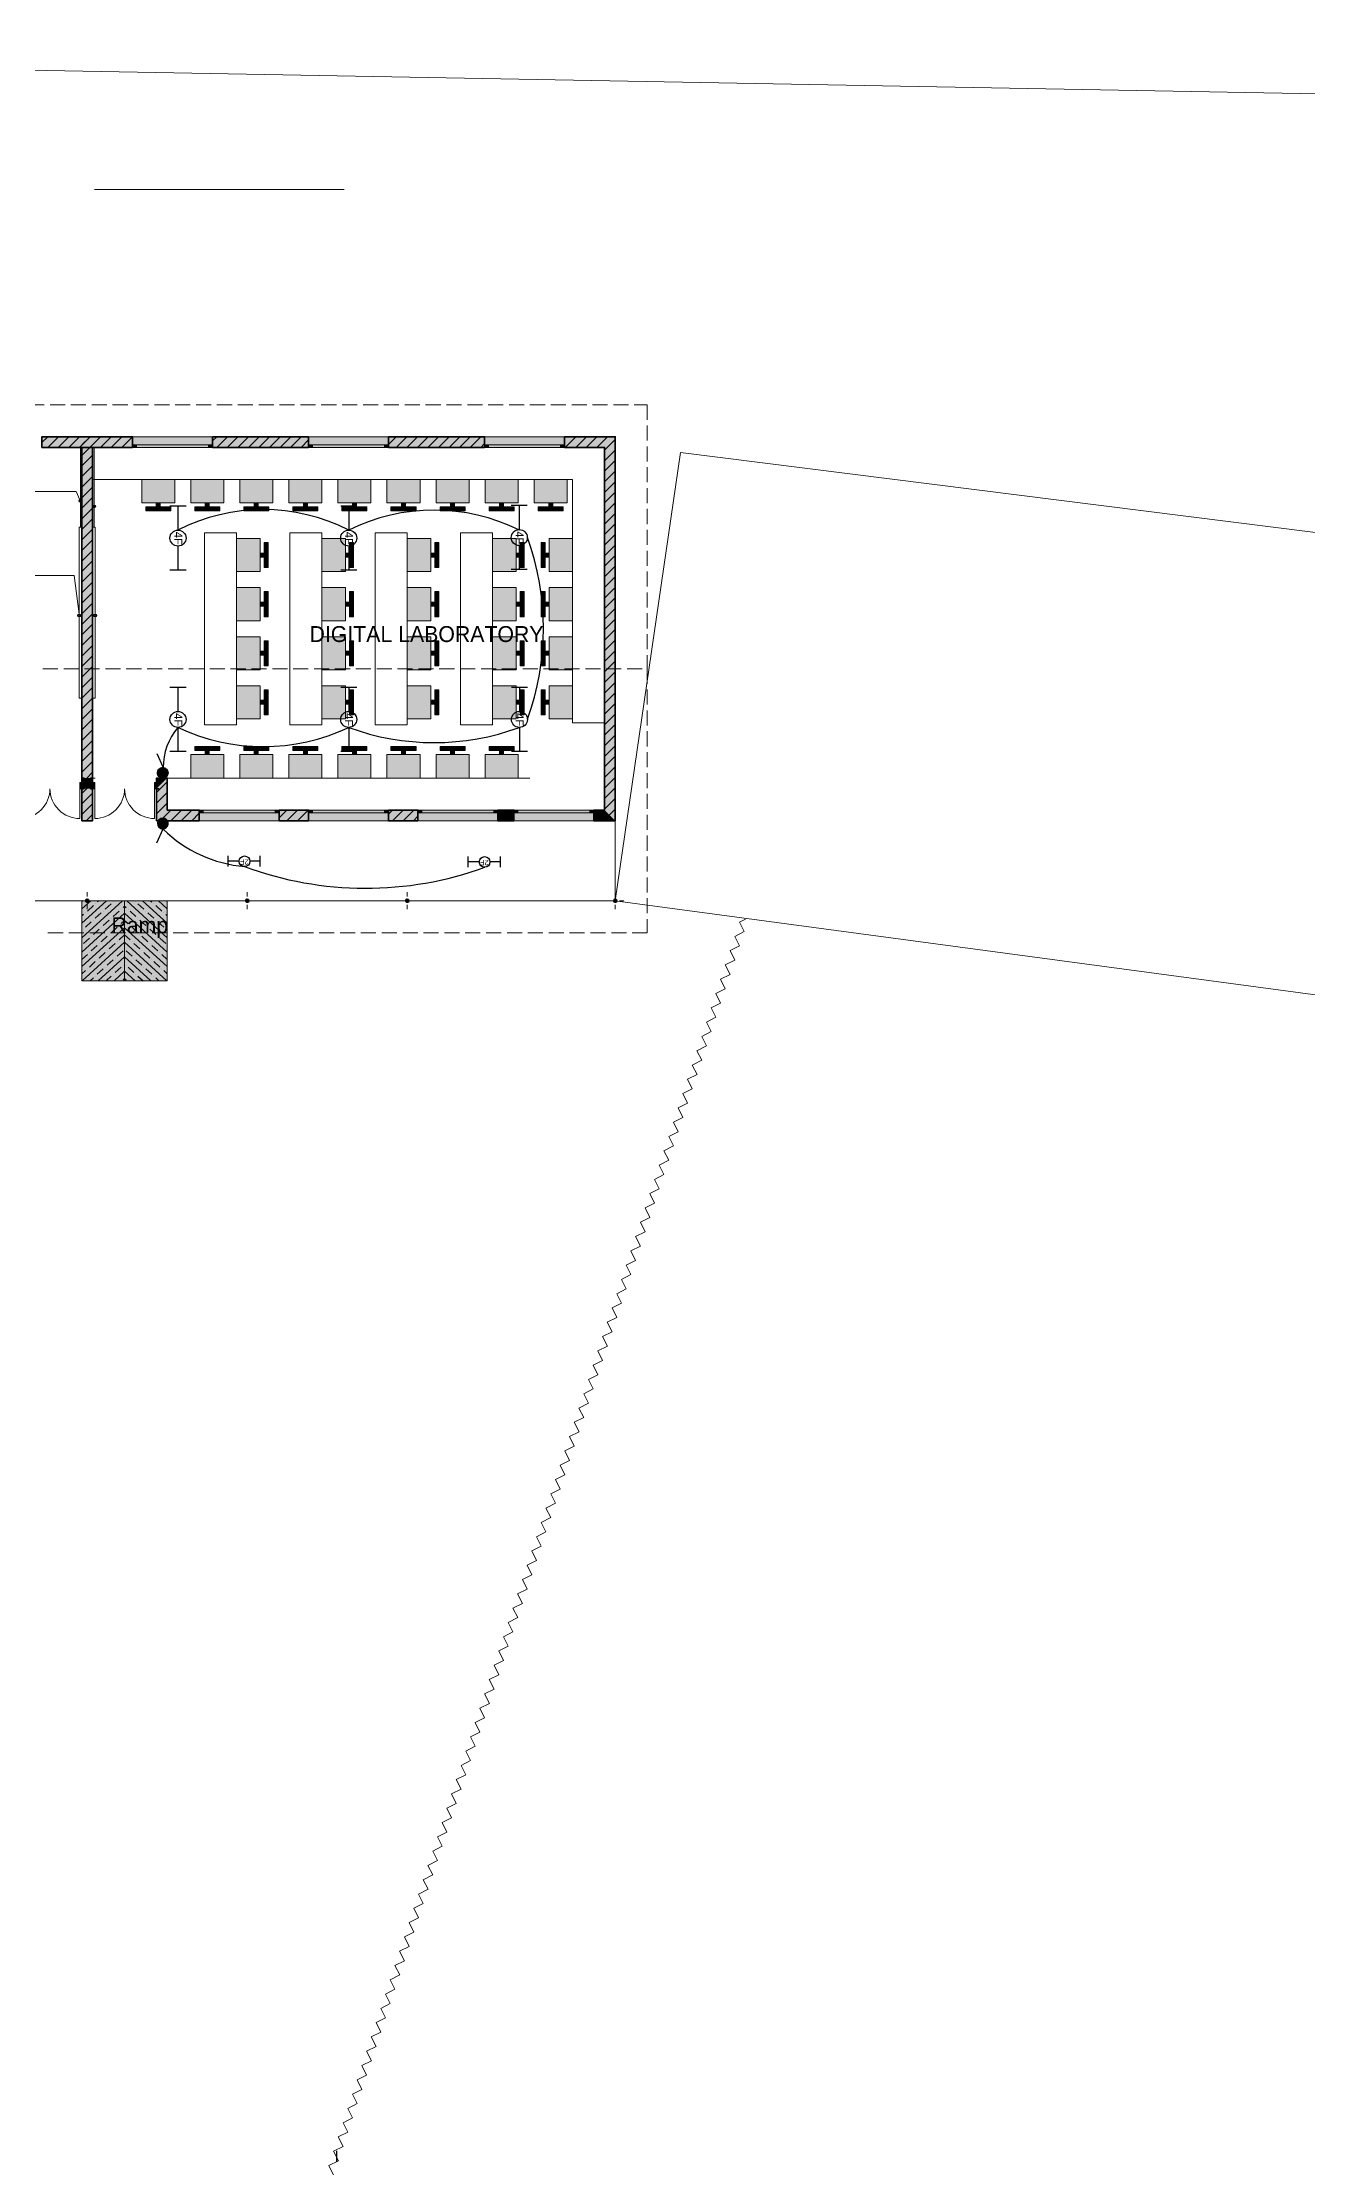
# Model space of a CAD drawing. Header units: millimetres. Extents: x -434067 to 834715, y -524312 to 693139.
# Drawn here: x 171257 to 194972, y 84019 to 123857 of the extents above; entities that cross this region are included whole.
import ezdxf

# ---------------------------------------------------------------- set-up
doc = ezdxf.new("R2010")
doc.units = ezdxf.units.MM
doc.layers.get('0').update_dxf_attribs({"color": 120})
doc.layers.add('lights', color=1, linetype='Continuous')
doc.layers.add('PDF_2D Drafting - General', color=7, linetype='Continuous')
for name, color, linetype, true_color in [('PDF_Annotation - Label', 7, 'Continuous', 0x80c2ff), ('PDF_Interior$-$Furniture$', 7, 'Continuous', 0x6a6a6a), ('PDF_Shell - Roof', 7, 'Continuous', 0xbf8080), ('PDF_Structural - Bearing', 7, 'Continuous', 0xffffff)]:
    doc.layers.add(name, color=color, linetype=linetype, true_color=true_color)
doc.styles.add('PDF Agency FB', font='AGENCYR.TTF')
doc.styles.get("Standard").update_dxf_attribs({"font": 'arial.ttf'})

# ---------------------------------------------------------------- blocks, each defined once
blk = doc.blocks.new('4feet')
at = {"layer": 'lights'}
for p, q in [((-599, 151), (-599, -149)), ((-599, 1), (-149, 1)), ((151, 1), (601, 1)), ((601, 151), (601, -149))]:
    blk.add_line(p, q, dxfattribs=at)
blk.add_circle((1, 1), 150, dxfattribs=at)
at = {"layer": 'lights', "insert": (-118, 81), "char_height": 150, "attachment_point": 1}
blk.add_mtext_dynamic_manual_height_columns('4F', width=300, gutter_width=12.5, heights=[0], dxfattribs=at)
blk = doc.blocks.new('2feet')
at = {"layer": 'lights'}
for p, q in [((-295, 102), (-295, -98)), ((-295, 2), (-100, 2)), ((100, 2), (305, 2)), ((305, 102), (305, -98))]:
    blk.add_line(p, q, dxfattribs=at)
blk.add_circle((0, 2), 100, dxfattribs=at)
at = {"layer": 'lights', "insert": (-76, 63), "char_height": 100, "attachment_point": 1}
blk.add_mtext_dynamic_manual_height_columns('2F', width=100, gutter_width=12.5, heights=[0], dxfattribs=at)
blk = doc.blocks.new('1G1W')
h = blk.add_hatch()
h.set_pattern_fill('ANGLE', color=256)
h.set_pattern_definition([(0, (-2135.7975, -2014.7485), (0, 6.985), [5.08, -1.905]), (90, (-2135.7975, -2014.7485), (-6.985, 4e-16), [5.08, -1.905])])
h.paths.add_polyline_path([(100, 0, 1), (-100, 0, 1)])
blk.add_line((-154, 344), (-4, 100))
blk.add_circle((0, 0), 100)

msp = doc.modelspace()

# ---------------------------------------------------------------- hatches: boundary and pattern name
at = {"layer": 'PDF_Structural - Bearing', "transparency": 33554559}
for color, points in [(7, [(171246, 116317), (171246, 116467), (172196, 116467), (172196, 116267), (171246, 116267)]), (7, [(171996, 116467), (172946, 116467), (172946, 116317), (172946, 116267), (171996, 116267)]), (256, [(174446, 116267), (172946, 116267), (172946, 116317), (172946, 116467), (174446, 116467), (174446, 116317)]), (7, [(174446, 116267), (174446, 116317), (174446, 116467), (176245, 116467), (176245, 116317), (176245, 116267)]), (256, [(177745, 116267), (176245, 116267), (176245, 116317), (176245, 116467), (177745, 116467), (177745, 116317)]), (7, [(179545, 116467), (179545, 116317), (179545, 116267), (177745, 116267), (177745, 116317), (177745, 116467)]), (256, [(181045, 116267), (179545, 116267), (179545, 116317), (179545, 116467), (181045, 116467), (181045, 116317)]), (7, [(181045, 116317), (181045, 116467), (181995, 116467), (181795, 116267), (181045, 116267)]), (7, [(171996, 109868), (171996, 109983), (171996, 110068), (172196, 110068), (172196, 109868)]), (7, [(173396, 109268), (173596, 109468), (174195, 109468), (174195, 109418), (174195, 109268)]), (256, [(175695, 109468), (175695, 109418), (175695, 109268), (174195, 109268), (174195, 109418), (174195, 109468)]), (7, [(175695, 109268), (175695, 109418), (175695, 109468), (176245, 109468), (176245, 109418), (176245, 109268)]), (256, [(177745, 109468), (177745, 109418), (177745, 109268), (176245, 109268), (176245, 109418), (176245, 109468)]), (7, [(177745, 109468), (178295, 109468), (178295, 109418), (178295, 109268), (177745, 109268), (177745, 109418)]), (256, [(179795, 109468), (179795, 109418), (179795, 109268), (178295, 109268), (178295, 109418), (178295, 109468)]), (7, [(179795, 109268), (179795, 109418), (179795, 109468), (180095, 109468), (180095, 109418), (180095, 109268)]), (256, [(181595, 109468), (181595, 109418), (181595, 109268), (180095, 109268), (180095, 109418), (180095, 109468)]), (7, [(181595, 109418), (181595, 109468), (181795, 109468), (181995, 109268), (181595, 109268)])]:
    msp.add_hatch(color=color, dxfattribs=at).paths.add_polyline_path(points)
at = {"layer": 'PDF_Structural - Bearing', "true_color": 0xdad1ae, "transparency": 33554559}
for points in [[(172066, 107768), (172074, 107790), (172096, 107798), (172117, 107790), (172126, 107768), (172117, 107747), (172096, 107738), (172074, 107747)], [(175065, 107768), (175074, 107790), (175095, 107798), (175117, 107790), (175125, 107768), (175117, 107747), (175095, 107738), (175074, 107747)], [(178065, 107768), (178074, 107790), (178095, 107798), (178116, 107790), (178125, 107768), (178116, 107747), (178095, 107738), (178074, 107747)], [(181965, 107768), (181973, 107790), (181995, 107798), (182016, 107790), (182025, 107768), (182016, 107747), (181995, 107738), (181973, 107747)]]:
    msp.add_hatch(color=9, dxfattribs=at).paths.add_polyline_path(points)

# ---------------------------------------------------------------- linework, layer by layer
at = {"layer": 'lights'}
msp.add_line((176777, 84131), (176777, 84332), dxfattribs=at)
for centre, radius, start, end in [((175397, 111581), 3520, 62.962, 117.038), ((178597, 111495), 3596, 63.5845, 116.4155), ((175680, 112873), 4968, 339.9351, 20.071), ((174674, 110261), 1156, 139.353, 179.8204), ((175397, 114392), 3735, 244.6379, 295.3621), ((178597, 115375), 4643, 249.8414, 290.1586), ((175252, 110878), 2477, 225.5962, 265.2324), ((177316, 114556), 6554, 249.7221, 289.937)]:
    msp.add_arc(centre, radius, start, end, dxfattribs=at)
at = {"layer": 'PDF_2D Drafting - General', "color": 8, "lineweight": 15, "true_color": 0x7f7f7f}
for points in [[(142093, 41467), (142712, 123857), (243894, 121999), (242082, 41467)], [(172230, 121100), (176910, 121100)], [(171968, 114768), (171968, 116267)], [(172246, 116267), (172196, 116267)], [(172224, 114768), (172224, 116267)], [(172210, 115667), (181195, 115667), (181195, 111105), (181795, 111105)], [(171996, 114768), (171946, 114768), (171946, 111568), (171996, 111568)], [(172196, 114768), (172246, 114768), (172246, 111568), (172196, 111568)], [(172246, 110068), (172196, 110068)], [(180395, 110068), (173596, 110068)], [(181995, 109268), (181995, 107768), (171996, 107768), (171996, 106569)], [(172196, 107768), (162197, 107768), (162197, 106569)], [(173596, 107768), (173596, 106269), (171996, 106269)], [(172796, 107768), (172796, 107486)], [(172796, 107377), (172796, 107095)], [(172796, 106986), (172796, 106851), (172796, 106569)]]:
    msp.add_lwpolyline(points, dxfattribs=at)
for points in [[(181995, 107768), (183216, 116168), (222007, 111281), (220633, 102576)], [(174296, 111068), (174896, 111068), (174896, 114667), (174296, 114667)], [(175895, 111068), (176495, 111068), (176495, 114667), (175895, 114667)], [(177495, 111068), (178095, 111068), (178095, 114667), (177495, 114667)], [(179095, 111068), (179695, 111068), (179695, 114667), (179095, 114667)], [(172796, 107768), (172796, 106269), (171996, 106269), (171996, 107768)], [(172796, 106269), (173596, 106269), (173596, 107768), (172796, 107768)]]:
    msp.add_lwpolyline(points, close=True, dxfattribs=at)
at = {"layer": 'PDF_2D Drafting - General', "lineweight": 25}
for points in [[(172756, 107768), (171996, 107075)], [(172459, 107768), (171996, 107347)], [(172161, 107768), (171996, 107618)], [(172012, 107768), (171996, 107753)], [(172210, 107677), (172098, 107575)], [(172247, 107711), (172247, 107711)], [(172310, 107768), (172284, 107745)], [(172396, 107575), (172396, 107575)], [(172544, 107711), (172433, 107609)], [(172582, 107745), (172582, 107745)], [(172693, 107575), (172582, 107474)], [(172730, 107609), (172730, 107609)], [(172768, 107643), (172796, 107668), (172823, 107643)], [(172835, 107768), (173596, 107075)], [(172861, 107609), (172861, 107609)], [(172898, 107575), (173009, 107474)], [(173009, 107745), (173009, 107745)], [(173047, 107711), (173158, 107609)], [(173132, 107768), (173596, 107347)], [(173196, 107575), (173196, 107575)], [(173281, 107768), (173307, 107745)], [(173344, 107711), (173344, 107711)], [(173382, 107677), (173493, 107575)], [(173430, 107768), (173596, 107618)], [(173579, 107768), (173596, 107753)], [(171996, 106804), (172796, 107533), (173596, 106804)], [(172024, 107507), (171996, 107482)], [(171996, 106533), (172796, 107262), (173596, 106533)], [(172024, 107236), (172024, 107236)], [(172061, 107541), (172061, 107541)], [(172172, 107372), (172061, 107270)], [(172210, 107406), (172210, 107406)], [(172321, 107236), (172210, 107135)], [(172358, 107541), (172247, 107440)], [(172358, 107270), (172358, 107270)], [(172507, 107406), (172396, 107304)], [(172544, 107440), (172544, 107440)], [(172656, 107270), (172544, 107168)], [(172693, 107304), (172693, 107304)], [(172730, 107338), (172796, 107397), (172861, 107338)], [(172898, 107304), (172898, 107304)], [(172935, 107270), (173047, 107168)], [(173047, 107440), (173047, 107440)], [(173084, 107406), (173196, 107304)], [(173233, 107541), (173344, 107440)], [(173233, 107270), (173233, 107270)], [(173270, 107236), (173382, 107135)], [(173382, 107406), (173382, 107406)], [(173419, 107372), (173530, 107270)], [(173530, 107541), (173530, 107541)], [(173568, 107507), (173596, 107482)], [(173568, 107236), (173568, 107236)], [(172003, 106269), (172796, 106990), (173588, 106269)], [(172135, 107067), (172024, 106965)], [(172135, 106795), (172135, 106795)], [(172172, 107101), (172172, 107101)], [(172284, 106931), (172172, 106829)], [(172321, 106965), (172321, 106965)], [(172433, 106795), (172321, 106694)], [(172470, 107101), (172358, 106999)], [(172470, 106829), (172470, 106829)], [(172507, 107135), (172507, 107135)], [(172619, 106965), (172507, 106863)], [(172656, 106999), (172656, 106999)], [(172768, 106829), (172656, 106728)], [(172693, 107033), (172796, 107126), (172898, 107033)], [(172823, 106829), (172935, 106728)], [(172935, 106999), (172935, 106999)], [(172972, 106965), (173084, 106863)], [(173084, 107135), (173084, 107135)], [(173121, 107101), (173233, 106999)], [(173121, 106829), (173121, 106829)], [(173158, 106795), (173270, 106694)], [(173270, 106965), (173270, 106965)], [(173307, 106931), (173419, 106829)], [(173419, 107101), (173419, 107101)], [(173456, 107067), (173568, 106965)], [(173456, 106795), (173456, 106795)], [(172098, 106762), (171996, 106668)], [(172061, 106457), (171996, 106397)], [(172098, 106490), (172098, 106490)], [(172247, 106626), (172135, 106524)], [(172284, 106660), (172284, 106660)], [(172396, 106490), (172284, 106389)], [(172301, 106269), (172796, 106719), (173290, 106269)], [(172433, 106524), (172433, 106524)], [(172582, 106660), (172470, 106558)], [(172582, 106389), (172582, 106389)], [(172599, 106269), (172796, 106448), (172993, 106269)], [(172619, 106694), (172619, 106694)], [(172730, 106524), (172619, 106423)], [(172768, 106558), (172768, 106558)], [(172823, 106558), (172823, 106558)], [(172861, 106524), (172972, 106423)], [(172972, 106694), (172972, 106694)], [(173009, 106660), (173121, 106558)], [(173009, 106389), (173009, 106389)], [(173158, 106524), (173158, 106524)], [(173196, 106490), (173307, 106389)], [(173307, 106660), (173307, 106660)], [(173344, 106626), (173456, 106524)], [(173493, 106762), (173596, 106668)], [(173493, 106490), (173493, 106490)], [(173530, 106457), (173596, 106397)], [(172210, 106321), (172152, 106269)], [(172247, 106355), (172247, 106355)], [(172544, 106355), (172450, 106269)], [(172768, 106287), (172796, 106312), (172823, 106287)], [(173047, 106355), (173141, 106269)], [(173344, 106355), (173344, 106355)], [(173382, 106321), (173439, 106269)]]:
    msp.add_lwpolyline(points, dxfattribs=at)
at = {"layer": 'PDF_2D Drafting - General', "color": 6, "lineweight": 20}
msp.add_lwpolyline([(176715, 83877), (176625, 84055), (176803, 84145), (176714, 84323), (176892, 84413), (176802, 84591), (176980, 84680), (176891, 84859), (177069, 84949), (176979, 85127), (177157, 85216), (177068, 85395), (177246, 85484), (177156, 85663), (177334, 85752), (177245, 85931), (177423, 86020), (177333, 86199), (177511, 86288), (177421, 86466), (177600, 86556), (177510, 86735), (177688, 86824), (177598, 87002), (177777, 87092), (177687, 87270), (177865, 87360), (177775, 87538), (177954, 87628), (177864, 87806), (178042, 87896), (177952, 88074), (178131, 88164), (178041, 88342), (178219, 88432), (178129, 88610), (178307, 88700), (178218, 88878), (178396, 88968), (178306, 89146), (178485, 89236), (178395, 89414), (178573, 89504), (178483, 89682), (178661, 89772), (178572, 89950), (178750, 90040), (178660, 90218), (178838, 90308), (178749, 90486), (178927, 90576), (178837, 90754), (179015, 90844), (178926, 91022), (179104, 91112), (179014, 91290), (179192, 91380), (179103, 91558), (179281, 91648), (179191, 91826), (179369, 91916), (179279, 92094), (179458, 92183), (179368, 92362), (179546, 92452), (179456, 92630), (179635, 92719), (179545, 92898), (179723, 92987), (179633, 93166), (179812, 93255), (179722, 93434), (179900, 93523), (179810, 93702), (179989, 93791), (179899, 93969), (180077, 94059), (179987, 94238), (180165, 94327), (180076, 94505), (180254, 94595), (180164, 94773), (180343, 94863), (180253, 95041), (180431, 95131), (180341, 95309), (180519, 95399), (180430, 95577), (180608, 95667), (180518, 95845), (180696, 95935), (180607, 96113), (180785, 96203), (180695, 96381), (180873, 96471), (180784, 96649), (180962, 96739), (180872, 96917), (181050, 97007), (180961, 97185), (181139, 97275), (181049, 97453), (181227, 97543), (181137, 97721), (181316, 97811), (181226, 97989), (181404, 98079), (181314, 98257), (181493, 98347), (181403, 98525), (181581, 98615), (181491, 98793), (181670, 98882), (181580, 99061), (181758, 99151), (181668, 99329), (181847, 99418), (181757, 99597), (181935, 99686), (181845, 99865), (182023, 99954), (181934, 100133), (182112, 100222), (182022, 100401), (182201, 100490), (182111, 100668), (182289, 100758), (182199, 100937), (182377, 101026), (182288, 101204), (182466, 101294), (182376, 101472), (182554, 101562), (182465, 101740), (182643, 101830), (182553, 102008), (182731, 102098), (182642, 102276), (182820, 102366), (182730, 102544), (182908, 102634), (182818, 102812), (182997, 102902), (182907, 103080), (183085, 103170), (182996, 103348), (183174, 103438), (183084, 103616), (183262, 103706), (183172, 103884), (183351, 103974), (183261, 104152), (183439, 104242), (183349, 104420), (183528, 104510), (183438, 104688), (183616, 104778), (183526, 104956), (183705, 105046), (183615, 105224), (183793, 105314), (183703, 105492), (183882, 105582), (183792, 105760), (183970, 105850), (183880, 106028), (184058, 106118), (183969, 106296), (184147, 106385), (184057, 106564), (184235, 106654), (184146, 106832), (184324, 106921), (184234, 107100), (184412, 107189), (184323, 107368), (184435, 107424)], dxfattribs=at)
at = {"layer": 'PDF_2D Drafting - General', "color": 7, "lineweight": 0, "true_color": 0xffffff, "transparency": 33554559}
for points in [[(172796, 107768), (172796, 106269), (171996, 107768), (171996, 106269)], [(172796, 107768), (173596, 107768), (172796, 106269), (173596, 106269)]]:
    msp.add_solid(points, dxfattribs=at)
at = {"layer": 'PDF_Annotation - Label', "lineweight": 18}
for points in [[(171957, 115286), (171887, 115440), (170887, 115440)], [(171943, 113142), (171852, 113862), (170852, 113862)]]:
    msp.add_lwpolyline(points, dxfattribs=at)
at = {"layer": 'PDF_Annotation - Label', "color": 161, "lineweight": 25, "true_color": 0x40a5ff}
for centre, radius in [((171968, 115264), 25), ((172224, 115161), 25), ((171946, 113117), 25.1), ((172246, 113117), 25)]:
    msp.add_circle(centre, radius, dxfattribs=at)
at = {"layer": 'PDF_Annotation - Label', "color": 7, "lineweight": 0}
for centre, radius in [((171968, 115264), 25), ((172224, 115161), 25), ((171946, 113117), 25.1), ((172246, 113117), 25)]:
    msp.add_circle(centre, radius, dxfattribs=at)
at = {"layer": 'PDF_Interior$-$Furniture$', "lineweight": 20}
for points in [[(173116, 115667), (173116, 115227), (173736, 115227), (173736, 115667)], [(174036, 115667), (174036, 115227), (174655, 115227), (174655, 115667)], [(174955, 115667), (174955, 115227), (175575, 115227), (175575, 115667)], [(175875, 115667), (175875, 115227), (176495, 115227), (176495, 115667)], [(176795, 115667), (176795, 115227), (177415, 115227), (177415, 115667)], [(177715, 115667), (177715, 115227), (178335, 115227), (178335, 115667)], [(178635, 115667), (178635, 115227), (179255, 115227), (179255, 115667)], [(179555, 115667), (179555, 115227), (180175, 115227), (180175, 115667)], [(180475, 115667), (180475, 115227), (181095, 115227), (181095, 115667)], [(173661, 115152), (173191, 115152), (173191, 115077), (173661, 115077)], [(173388, 115152), (173463, 115152), (173463, 115227), (173388, 115227)], [(174580, 115152), (174111, 115152), (174111, 115077), (174580, 115077)], [(174308, 115152), (174383, 115152), (174383, 115227), (174308, 115227)], [(175500, 115152), (175030, 115152), (175030, 115077), (175500, 115077)], [(175228, 115152), (175303, 115152), (175303, 115227), (175228, 115227)], [(176420, 115152), (175950, 115152), (175950, 115077), (176420, 115077)], [(176148, 115152), (176223, 115152), (176223, 115227), (176148, 115227)], [(177340, 115152), (176870, 115152), (176870, 115077), (177340, 115077)], [(177068, 115152), (177143, 115152), (177143, 115227), (177068, 115227)], [(178260, 115152), (177790, 115152), (177790, 115077), (178260, 115077)], [(177988, 115152), (178063, 115152), (178063, 115227), (177988, 115227)], [(179180, 115152), (178710, 115152), (178710, 115077), (179180, 115077)], [(178907, 115152), (178982, 115152), (178982, 115227), (178907, 115227)], [(180100, 115152), (179630, 115152), (179630, 115077), (180100, 115077)], [(179827, 115152), (179902, 115152), (179902, 115227), (179827, 115227)], [(181020, 115152), (180550, 115152), (180550, 115077), (181020, 115077)], [(180747, 115152), (180822, 115152), (180822, 115227), (180747, 115227)], [(174896, 113937), (175335, 113937), (175335, 114557), (174896, 114557)], [(175410, 114482), (175410, 114012), (175485, 114012), (175485, 114482)], [(176495, 113937), (176935, 113937), (176935, 114557), (176495, 114557)], [(177010, 114482), (177010, 114012), (177085, 114012), (177085, 114482)], [(178095, 113937), (178535, 113937), (178535, 114557), (178095, 114557)], [(178610, 114482), (178610, 114012), (178685, 114012), (178685, 114482)], [(179695, 113937), (180135, 113937), (180135, 114557), (179695, 114557)], [(180210, 114482), (180210, 114012), (180285, 114012), (180285, 114482)], [(180605, 114482), (180680, 114482), (180680, 114012), (180605, 114012)], [(181195, 114557), (181195, 113937), (180755, 113937), (180755, 114557)], [(175410, 114210), (175410, 114285), (175335, 114285), (175335, 114210)], [(177010, 114210), (177010, 114285), (176935, 114285), (176935, 114210)], [(178610, 114210), (178610, 114285), (178535, 114285), (178535, 114210)], [(180210, 114210), (180210, 114285), (180135, 114285), (180135, 114210)], [(180755, 114210), (180680, 114210), (180680, 114285), (180755, 114285)], [(174896, 113017), (175335, 113017), (175335, 113637), (174896, 113637)], [(175410, 113562), (175410, 113092), (175485, 113092), (175485, 113562)], [(176495, 113017), (176935, 113017), (176935, 113637), (176495, 113637)], [(177010, 113562), (177010, 113092), (177085, 113092), (177085, 113562)], [(178095, 113017), (178535, 113017), (178535, 113637), (178095, 113637)], [(178610, 113562), (178610, 113092), (178685, 113092), (178685, 113562)], [(179695, 113017), (180135, 113017), (180135, 113637), (179695, 113637)], [(180210, 113562), (180210, 113092), (180285, 113092), (180285, 113562)], [(180605, 113562), (180680, 113562), (180680, 113092), (180605, 113092)], [(181195, 113637), (181195, 113017), (180755, 113017), (180755, 113637)], [(175410, 113290), (175410, 113365), (175335, 113365), (175335, 113290)], [(177010, 113290), (177010, 113365), (176935, 113365), (176935, 113290)], [(178610, 113290), (178610, 113365), (178535, 113365), (178535, 113290)], [(180210, 113290), (180210, 113365), (180135, 113365), (180135, 113290)], [(180755, 113290), (180680, 113290), (180680, 113365), (180755, 113365)], [(174896, 112098), (175335, 112098), (175335, 112717), (174896, 112717)], [(175410, 112370), (175410, 112445), (175335, 112445), (175335, 112370)], [(175410, 112642), (175410, 112173), (175485, 112173), (175485, 112642)], [(176495, 112098), (176935, 112098), (176935, 112717), (176495, 112717)], [(177010, 112370), (177010, 112445), (176935, 112445), (176935, 112370)], [(177010, 112642), (177010, 112173), (177085, 112173), (177085, 112642)], [(178095, 112098), (178535, 112098), (178535, 112717), (178095, 112717)], [(178610, 112370), (178610, 112445), (178535, 112445), (178535, 112370)], [(178610, 112642), (178610, 112173), (178685, 112173), (178685, 112642)], [(179695, 112098), (180135, 112098), (180135, 112717), (179695, 112717)], [(180210, 112370), (180210, 112445), (180135, 112445), (180135, 112370)], [(180210, 112642), (180210, 112173), (180285, 112173), (180285, 112642)], [(180605, 112642), (180680, 112642), (180680, 112173), (180605, 112173)], [(180755, 112370), (180680, 112370), (180680, 112445), (180755, 112445)], [(181195, 112717), (181195, 112098), (180755, 112098), (180755, 112717)], [(174896, 111178), (175335, 111178), (175335, 111798), (174896, 111798)], [(175410, 111723), (175410, 111253), (175485, 111253), (175485, 111723)], [(176495, 111178), (176935, 111178), (176935, 111798), (176495, 111798)], [(177010, 111723), (177010, 111253), (177085, 111253), (177085, 111723)], [(178095, 111178), (178535, 111178), (178535, 111798), (178095, 111798)], [(178610, 111723), (178610, 111253), (178685, 111253), (178685, 111723)], [(179695, 111178), (180135, 111178), (180135, 111798), (179695, 111798)], [(180210, 111723), (180210, 111253), (180285, 111253), (180285, 111723)], [(180605, 111723), (180680, 111723), (180680, 111253), (180605, 111253)], [(181195, 111798), (181195, 111178), (180755, 111178), (180755, 111798)], [(175410, 111450), (175410, 111525), (175335, 111525), (175335, 111450)], [(177010, 111450), (177010, 111525), (176935, 111525), (176935, 111450)], [(178610, 111450), (178610, 111525), (178535, 111525), (178535, 111450)], [(180210, 111450), (180210, 111525), (180135, 111525), (180135, 111450)], [(180755, 111450), (180680, 111450), (180680, 111525), (180755, 111525)], [(174655, 110068), (174036, 110068), (174036, 110508), (174655, 110508)], [(174580, 110658), (174580, 110583), (174111, 110583), (174111, 110658)], [(174308, 110508), (174308, 110583), (174383, 110583), (174383, 110508)], [(175575, 110068), (174955, 110068), (174955, 110508), (175575, 110508)], [(175500, 110658), (175500, 110583), (175030, 110583), (175030, 110658)], [(175228, 110508), (175228, 110583), (175303, 110583), (175303, 110508)], [(176495, 110068), (175875, 110068), (175875, 110508), (176495, 110508)], [(176420, 110658), (176420, 110583), (175950, 110583), (175950, 110658)], [(176148, 110508), (176148, 110583), (176223, 110583), (176223, 110508)], [(177415, 110068), (176795, 110068), (176795, 110508), (177415, 110508)], [(177340, 110658), (177340, 110583), (176870, 110583), (176870, 110658)], [(177068, 110508), (177068, 110583), (177143, 110583), (177143, 110508)], [(178335, 110068), (177715, 110068), (177715, 110508), (178335, 110508)], [(178260, 110658), (178260, 110583), (177790, 110583), (177790, 110658)], [(177988, 110508), (177988, 110583), (178063, 110583), (178063, 110508)], [(179255, 110068), (178635, 110068), (178635, 110508), (179255, 110508)], [(179180, 110658), (179180, 110583), (178710, 110583), (178710, 110658)], [(178907, 110508), (178907, 110583), (178982, 110583), (178982, 110508)], [(180175, 110068), (179555, 110068), (179555, 110508), (180175, 110508)], [(180100, 110658), (180100, 110583), (179630, 110583), (179630, 110658)], [(179827, 110508), (179827, 110583), (179902, 110583), (179902, 110508)]]:
    msp.add_lwpolyline(points, close=True, dxfattribs=at)
at = {"layer": 'PDF_Interior$-$Furniture$', "color": 7, "lineweight": 0, "true_color": 0xffffff, "transparency": 33554559}
for points in [[(173736, 115667), (173116, 115667), (173736, 115227), (173116, 115227)], [(174655, 115667), (174036, 115667), (174655, 115227), (174036, 115227)], [(175575, 115667), (174955, 115667), (175575, 115227), (174955, 115227)], [(176495, 115667), (175875, 115667), (176495, 115227), (175875, 115227)], [(177415, 115667), (176795, 115667), (177415, 115227), (176795, 115227)], [(178335, 115667), (177715, 115667), (178335, 115227), (177715, 115227)], [(179255, 115667), (178635, 115667), (179255, 115227), (178635, 115227)], [(180175, 115667), (179555, 115667), (180175, 115227), (179555, 115227)], [(181095, 115667), (180475, 115667), (181095, 115227), (180475, 115227)], [(173661, 115077), (173661, 115152), (173191, 115077), (173191, 115152)], [(173388, 115227), (173388, 115152), (173463, 115227), (173463, 115152)], [(174580, 115077), (174580, 115152), (174111, 115077), (174111, 115152)], [(174308, 115227), (174308, 115152), (174383, 115227), (174383, 115152)], [(175500, 115077), (175500, 115152), (175030, 115077), (175030, 115152)], [(175228, 115227), (175228, 115152), (175303, 115227), (175303, 115152)], [(176420, 115077), (176420, 115152), (175950, 115077), (175950, 115152)], [(176148, 115227), (176148, 115152), (176223, 115227), (176223, 115152)], [(177340, 115077), (177340, 115152), (176870, 115077), (176870, 115152)], [(177068, 115227), (177068, 115152), (177143, 115227), (177143, 115152)], [(178260, 115077), (178260, 115152), (177790, 115077), (177790, 115152)], [(177988, 115227), (177988, 115152), (178063, 115227), (178063, 115152)], [(179180, 115077), (179180, 115152), (178710, 115077), (178710, 115152)], [(178907, 115227), (178907, 115152), (178982, 115227), (178982, 115152)], [(180100, 115077), (180100, 115152), (179630, 115077), (179630, 115152)], [(179827, 115227), (179827, 115152), (179902, 115227), (179902, 115152)], [(181020, 115077), (181020, 115152), (180550, 115077), (180550, 115152)], [(180747, 115227), (180747, 115152), (180822, 115227), (180822, 115152)], [(174896, 114557), (174896, 113937), (175335, 114557), (175335, 113937)], [(175485, 114482), (175410, 114482), (175485, 114012), (175410, 114012)], [(176495, 114557), (176495, 113937), (176935, 114557), (176935, 113937)], [(177085, 114482), (177010, 114482), (177085, 114012), (177010, 114012)], [(178095, 114557), (178095, 113937), (178535, 114557), (178535, 113937)], [(178685, 114482), (178610, 114482), (178685, 114012), (178610, 114012)], [(179695, 114557), (179695, 113937), (180135, 114557), (180135, 113937)], [(180285, 114482), (180210, 114482), (180285, 114012), (180210, 114012)], [(180605, 114482), (180680, 114482), (180605, 114012), (180680, 114012)], [(181195, 114557), (181195, 113937), (180755, 114557), (180755, 113937)], [(175335, 114210), (175410, 114210), (175335, 114285), (175410, 114285)], [(176935, 114210), (177010, 114210), (176935, 114285), (177010, 114285)], [(178535, 114210), (178610, 114210), (178535, 114285), (178610, 114285)], [(180135, 114210), (180210, 114210), (180135, 114285), (180210, 114285)], [(180755, 114210), (180680, 114210), (180755, 114285), (180680, 114285)], [(174896, 113637), (174896, 113017), (175335, 113637), (175335, 113017)], [(175485, 113562), (175410, 113562), (175485, 113092), (175410, 113092)], [(176495, 113637), (176495, 113017), (176935, 113637), (176935, 113017)], [(177085, 113562), (177010, 113562), (177085, 113092), (177010, 113092)], [(178095, 113637), (178095, 113017), (178535, 113637), (178535, 113017)], [(178685, 113562), (178610, 113562), (178685, 113092), (178610, 113092)], [(179695, 113637), (179695, 113017), (180135, 113637), (180135, 113017)], [(180285, 113562), (180210, 113562), (180285, 113092), (180210, 113092)], [(180605, 113562), (180680, 113562), (180605, 113092), (180680, 113092)], [(181195, 113637), (181195, 113017), (180755, 113637), (180755, 113017)], [(175335, 113290), (175410, 113290), (175335, 113365), (175410, 113365)], [(176935, 113290), (177010, 113290), (176935, 113365), (177010, 113365)], [(178535, 113290), (178610, 113290), (178535, 113365), (178610, 113365)], [(180135, 113290), (180210, 113290), (180135, 113365), (180210, 113365)], [(180755, 113290), (180680, 113290), (180755, 113365), (180680, 113365)], [(174896, 112717), (174896, 112098), (175335, 112717), (175335, 112098)], [(175335, 112370), (175410, 112370), (175335, 112445), (175410, 112445)], [(175485, 112642), (175410, 112642), (175485, 112173), (175410, 112173)], [(176495, 112717), (176495, 112098), (176935, 112717), (176935, 112098)], [(176935, 112370), (177010, 112370), (176935, 112445), (177010, 112445)], [(177085, 112642), (177010, 112642), (177085, 112173), (177010, 112173)], [(178095, 112717), (178095, 112098), (178535, 112717), (178535, 112098)], [(178535, 112370), (178610, 112370), (178535, 112445), (178610, 112445)], [(178685, 112642), (178610, 112642), (178685, 112173), (178610, 112173)], [(179695, 112717), (179695, 112098), (180135, 112717), (180135, 112098)], [(180135, 112370), (180210, 112370), (180135, 112445), (180210, 112445)], [(180285, 112642), (180210, 112642), (180285, 112173), (180210, 112173)], [(180605, 112642), (180680, 112642), (180605, 112173), (180680, 112173)], [(180755, 112370), (180680, 112370), (180755, 112445), (180680, 112445)], [(181195, 112717), (181195, 112098), (180755, 112717), (180755, 112098)], [(174896, 111798), (174896, 111178), (175335, 111798), (175335, 111178)], [(175485, 111723), (175410, 111723), (175485, 111253), (175410, 111253)], [(176495, 111798), (176495, 111178), (176935, 111798), (176935, 111178)], [(177085, 111723), (177010, 111723), (177085, 111253), (177010, 111253)], [(178095, 111798), (178095, 111178), (178535, 111798), (178535, 111178)], [(178685, 111723), (178610, 111723), (178685, 111253), (178610, 111253)], [(179695, 111798), (179695, 111178), (180135, 111798), (180135, 111178)], [(180285, 111723), (180210, 111723), (180285, 111253), (180210, 111253)], [(180605, 111723), (180680, 111723), (180605, 111253), (180680, 111253)], [(181195, 111798), (181195, 111178), (180755, 111798), (180755, 111178)], [(175335, 111450), (175410, 111450), (175335, 111525), (175410, 111525)], [(176935, 111450), (177010, 111450), (176935, 111525), (177010, 111525)], [(178535, 111450), (178610, 111450), (178535, 111525), (178610, 111525)], [(180135, 111450), (180210, 111450), (180135, 111525), (180210, 111525)], [(180755, 111450), (180680, 111450), (180755, 111525), (180680, 111525)], [(174655, 110068), (174036, 110068), (174655, 110508), (174036, 110508)], [(174580, 110658), (174580, 110583), (174111, 110658), (174111, 110583)], [(174308, 110508), (174308, 110583), (174383, 110508), (174383, 110583)], [(175575, 110068), (174955, 110068), (175575, 110508), (174955, 110508)], [(175500, 110658), (175500, 110583), (175030, 110658), (175030, 110583)], [(175228, 110508), (175228, 110583), (175303, 110508), (175303, 110583)], [(176495, 110068), (175875, 110068), (176495, 110508), (175875, 110508)], [(176420, 110658), (176420, 110583), (175950, 110658), (175950, 110583)], [(176148, 110508), (176148, 110583), (176223, 110508), (176223, 110583)], [(177415, 110068), (176795, 110068), (177415, 110508), (176795, 110508)], [(177340, 110658), (177340, 110583), (176870, 110658), (176870, 110583)], [(177068, 110508), (177068, 110583), (177143, 110508), (177143, 110583)], [(178335, 110068), (177715, 110068), (178335, 110508), (177715, 110508)], [(178260, 110658), (178260, 110583), (177790, 110658), (177790, 110583)], [(177988, 110508), (177988, 110583), (178063, 110508), (178063, 110583)], [(179255, 110068), (178635, 110068), (179255, 110508), (178635, 110508)], [(179180, 110658), (179180, 110583), (178710, 110658), (178710, 110583)], [(178907, 110508), (178907, 110583), (178982, 110508), (178982, 110583)], [(180175, 110068), (179555, 110068), (180175, 110508), (179555, 110508)], [(180100, 110658), (180100, 110583), (179630, 110658), (179630, 110583)], [(179827, 110508), (179827, 110583), (179902, 110508), (179902, 110583)]]:
    msp.add_solid(points, dxfattribs=at)
at = {"layer": 'PDF_Shell - Roof', "lineweight": 13}
for points in [[(171008, 117067), (171290, 117067)], [(171399, 117067), (171681, 117067)], [(171790, 117067), (172072, 117067)], [(172181, 117067), (172463, 117067)], [(172572, 117067), (172855, 117067)], [(172964, 117067), (173246, 117067)], [(173355, 117067), (173637, 117067)], [(173746, 117067), (174028, 117067)], [(174137, 117067), (174419, 117067)], [(174528, 117067), (174810, 117067)], [(174919, 117067), (175202, 117067)], [(175311, 117067), (175593, 117067)], [(175702, 117067), (175984, 117067)], [(176093, 117067), (176375, 117067)], [(176484, 117067), (176766, 117067)], [(176875, 117067), (177158, 117067)], [(177267, 117067), (177549, 117067)], [(177658, 117067), (177940, 117067)], [(178049, 117067), (178331, 117067)], [(178440, 117067), (178722, 117067)], [(178831, 117067), (179113, 117067)], [(179222, 117067), (179505, 117067)], [(179614, 117067), (179896, 117067)], [(180005, 117067), (180287, 117067)], [(180396, 117067), (180678, 117067)], [(180787, 117067), (181069, 117067)], [(181178, 117067), (181461, 117067)], [(181570, 117067), (181852, 117067)], [(181961, 117067), (182243, 117067)], [(182352, 117067), (182595, 117067), (182595, 116785)], [(182595, 116676), (182595, 116394)], [(182595, 116285), (182595, 116003)], [(182595, 115894), (182595, 115612)], [(182595, 115503), (182595, 115220)], [(182595, 115112), (182595, 114829)], [(182595, 114720), (182595, 114438)], [(182595, 114329), (182595, 114047)], [(182595, 113938), (182595, 113656)], [(182595, 113547), (182595, 113265)], [(182595, 113156), (182595, 112873)], [(182595, 112764), (182595, 112482)], [(182595, 112373), (182595, 112118), (182595, 111836)], [(171263, 112118), (171545, 112118)], [(171654, 112118), (171936, 112118)], [(172045, 112118), (172327, 112118)], [(172437, 112118), (172719, 112118)], [(172828, 112118), (173110, 112118)], [(173219, 112118), (173501, 112118)], [(173610, 112118), (173892, 112118)], [(174001, 112118), (174283, 112118)], [(174392, 112118), (174675, 112118)], [(174784, 112118), (175066, 112118)], [(175175, 112118), (175457, 112118)], [(175566, 112118), (175848, 112118)], [(175957, 112118), (176239, 112118)], [(176348, 112118), (176630, 112118)], [(176740, 112118), (177022, 112118)], [(177131, 112118), (177413, 112118)], [(177522, 112118), (177804, 112118)], [(177913, 112118), (178195, 112118)], [(178304, 112118), (178586, 112118)], [(178695, 112118), (178978, 112118)], [(179087, 112118), (179369, 112118)], [(179478, 112118), (179760, 112118)], [(179869, 112118), (180151, 112118)], [(180260, 112118), (180542, 112118)], [(180651, 112118), (180933, 112118)], [(181043, 112118), (181325, 112118)], [(181434, 112118), (181716, 112118)], [(181825, 112118), (182107, 112118)], [(182216, 112118), (182498, 112118)], [(182595, 111727), (182595, 111445)], [(182595, 111336), (182595, 111053)], [(182595, 110944), (182595, 110662)], [(182595, 110553), (182595, 110271)], [(182595, 110162), (182595, 109880)], [(182595, 109771), (182595, 109489)], [(182595, 109380), (182595, 109098)], [(182595, 108989), (182595, 108706)], [(182595, 108597), (182595, 108315)], [(182595, 108206), (182595, 107924)], [(182595, 107815), (182595, 107533)], [(171642, 107168), (171359, 107168)], [(172033, 107168), (171751, 107168)], [(172424, 107168), (172142, 107168)], [(172815, 107168), (172533, 107168)], [(173206, 107168), (172924, 107168)], [(173598, 107168), (173315, 107168)], [(173989, 107168), (173707, 107168)], [(174380, 107168), (174098, 107168)], [(174771, 107168), (174489, 107168)], [(175162, 107168), (174880, 107168)], [(175553, 107168), (175271, 107168)], [(175945, 107168), (175662, 107168)], [(176336, 107168), (176054, 107168)], [(176727, 107168), (176445, 107168)], [(177118, 107168), (176836, 107168)], [(177509, 107168), (177227, 107168)], [(177901, 107168), (177618, 107168)], [(178292, 107168), (178010, 107168)], [(178683, 107168), (178401, 107168)], [(179074, 107168), (178792, 107168)], [(179465, 107168), (179183, 107168)], [(179856, 107168), (179574, 107168)], [(180248, 107168), (179965, 107168)], [(180639, 107168), (180357, 107168)], [(181030, 107168), (180748, 107168)], [(181421, 107168), (181139, 107168)], [(181812, 107168), (181530, 107168)], [(182204, 107168), (181921, 107168)], [(182595, 107424), (182595, 107168), (182312, 107168)]]:
    msp.add_lwpolyline(points, dxfattribs=at)
at = {"layer": 'PDF_Structural - Bearing', "lineweight": 0}
for points in [[(171357, 116467), (171246, 116356)], [(171555, 116467), (171355, 116267)], [(171753, 116467), (171553, 116267)], [(171951, 116467), (171751, 116267)], [(171949, 116267), (172149, 116467), (171996, 116314)], [(172347, 116467), (172147, 116267), (171996, 116116)], [(172545, 116467), (172345, 116267)], [(172743, 116467), (172543, 116267)], [(172941, 116467), (172741, 116267)], [(174525, 116467), (174446, 116388)], [(174723, 116467), (174523, 116267)], [(174921, 116467), (174721, 116267)], [(175119, 116467), (174919, 116267)], [(175317, 116467), (175117, 116267)], [(175515, 116467), (175315, 116267)], [(175713, 116467), (175513, 116267)], [(175911, 116467), (175711, 116267)], [(176109, 116467), (175909, 116267)], [(176245, 116406), (176107, 116267)], [(177890, 116467), (177745, 116322)], [(178088, 116467), (177888, 116267)], [(178286, 116467), (178086, 116267)], [(178484, 116467), (178284, 116267)], [(178682, 116467), (178482, 116267)], [(178880, 116467), (178680, 116267)], [(179078, 116467), (178878, 116267)], [(179276, 116467), (179076, 116267)], [(179474, 116467), (179274, 116267)], [(179545, 116340), (179472, 116267)], [(181058, 116467), (181045, 116455)], [(181256, 116467), (181056, 116267)], [(181454, 116467), (181254, 116267)], [(181652, 116467), (181452, 116267)], [(181850, 116467), (181650, 116267)], [(181995, 116415), (181795, 116215)], [(171996, 115918), (172196, 116118)], [(172196, 116316), (172147, 116267)], [(172946, 116274), (172939, 116267)], [(181995, 116217), (181795, 116017)], [(181995, 116019), (181795, 115819)], [(171996, 115720), (172196, 115920)], [(171996, 115522), (172196, 115722)], [(181995, 115821), (181795, 115621)], [(181995, 115623), (181795, 115423)], [(171996, 115324), (172196, 115524)], [(171996, 115126), (172196, 115326)], [(181995, 115425), (181795, 115225)], [(181995, 115227), (181795, 115027)], [(171996, 114928), (172196, 115128)], [(171996, 114730), (172196, 114930)], [(181995, 115029), (181795, 114829)], [(181995, 114831), (181795, 114631)], [(171996, 114532), (172196, 114732)], [(171996, 114334), (172196, 114534)], [(181995, 114633), (181795, 114433)], [(181995, 114435), (181795, 114235)], [(171996, 114136), (172196, 114336)], [(171996, 113938), (172196, 114138)], [(171996, 113740), (172196, 113940)], [(181995, 114237), (181795, 114037)], [(181995, 114039), (181795, 113839)], [(171996, 113543), (172196, 113742)], [(171996, 113345), (172196, 113545)], [(181995, 113841), (181795, 113641)], [(181995, 113643), (181795, 113443)], [(171996, 113147), (172196, 113347)], [(171996, 112949), (172196, 113149)], [(181995, 113445), (181795, 113245)], [(181995, 113247), (181795, 113047)], [(171996, 112751), (172196, 112951)], [(171996, 112553), (172196, 112753)], [(181995, 113049), (181795, 112849)], [(181995, 112851), (181795, 112651)], [(171996, 112355), (172196, 112555)], [(171996, 112157), (172196, 112357)], [(181995, 112653), (181795, 112453)], [(181995, 112455), (181795, 112255)], [(171996, 111959), (172196, 112159)], [(171996, 111761), (172196, 111961)], [(181995, 112257), (181795, 112057)], [(181995, 112059), (181795, 111859)], [(171996, 111563), (172196, 111763)], [(171996, 111365), (172196, 111565)], [(181995, 111861), (181795, 111661)], [(181995, 111663), (181795, 111463)], [(171996, 111167), (172196, 111367)], [(171996, 110969), (172196, 111169)], [(181995, 111465), (181795, 111265)], [(181995, 111267), (181795, 111067)], [(171996, 110771), (172196, 110971)], [(171996, 110573), (172196, 110773)], [(181995, 111069), (181795, 110869)], [(181995, 110871), (181795, 110671)], [(171996, 110375), (172196, 110575)], [(171996, 110177), (172196, 110377)], [(181995, 110673), (181795, 110473)], [(181995, 110476), (181795, 110276)], [(171996, 109979), (172085, 110068), (172196, 110179)], [(171996, 109781), (172082, 109868), (172196, 109981)], [(173470, 110068), (173396, 109993)], [(173596, 109995), (173396, 109795)], [(181995, 110278), (181795, 110078)], [(181995, 110080), (181795, 109880)], [(171996, 109583), (172196, 109783)], [(171996, 109385), (172196, 109585)], [(173596, 109797), (173396, 109597)], [(173596, 109599), (173396, 109399)], [(181995, 109882), (181795, 109682)], [(181995, 109684), (181795, 109484)], [(172077, 109268), (172196, 109387)], [(173663, 109468), (173463, 109268)], [(173861, 109468), (173661, 109268)], [(174059, 109468), (173859, 109268)], [(174195, 109407), (174057, 109268)], [(175840, 109468), (175695, 109323)], [(176038, 109468), (175838, 109268)], [(176236, 109468), (176036, 109268)], [(176245, 109279), (176234, 109268)], [(177820, 109468), (177745, 109393)], [(178018, 109468), (177818, 109268)], [(178216, 109468), (178016, 109268)], [(178295, 109350), (178214, 109268)], [(179800, 109468), (179795, 109464)], [(179998, 109468), (179798, 109268)], [(180095, 109368), (179996, 109268)], [(181779, 109468), (181595, 109284)], [(181995, 109486), (181886, 109377), (181777, 109268)], [(181995, 109288), (181985, 109278), (181975, 109268)]]:
    msp.add_lwpolyline(points, dxfattribs=at)
at = {"layer": 'PDF_Structural - Bearing', "color": 7, "lineweight": 35}
for points in [[(171996, 116267), (171246, 116267), (171246, 116317), (171246, 116467), (172196, 116467)], [(171996, 110068), (171996, 116267), (172946, 116267), (172946, 116317), (172946, 116467), (171996, 116467)], [(172196, 110068), (172196, 116267)], [(172946, 116267), (172946, 116317)], [(174446, 116267), (174446, 116317)], [(176245, 116267), (176245, 116317)], [(177745, 116267), (177745, 116317)], [(179545, 116267), (179545, 116317)], [(181045, 116267), (181045, 116317)], [(173396, 110068), (173432, 110068), (173396, 110068), (173396, 109983), (173396, 109868), (173432, 109868), (173396, 109868), (173396, 109983), (173396, 110068), (173596, 110068), (173596, 109468), (174195, 109468), (174195, 109418), (174195, 109268), (173396, 109268), (173396, 109868)], [(171996, 109868), (171996, 109268), (172196, 109268), (172196, 109868)], [(174195, 109468), (174195, 109418)], [(175695, 109468), (175695, 109418)], [(176245, 109468), (176245, 109418)], [(177745, 109468), (177745, 109418)], [(178295, 109468), (178295, 109418)], [(179795, 109468), (179795, 109418)], [(180095, 109468), (180095, 109418)], [(181595, 109468), (181595, 109418)]]:
    msp.add_lwpolyline(points, dxfattribs=at)
at = {"layer": 'PDF_Structural - Bearing', "color": 30, "lineweight": 18, "true_color": 0xff6600}
for points in [[(172946, 116467), (174446, 116467)], [(176245, 116467), (177745, 116467)], [(179545, 116467), (181045, 116467)], [(172946, 116267), (174446, 116267)], [(174371, 116317), (173021, 116317)], [(173021, 116267), (174371, 116267)], [(176245, 116267), (177745, 116267)], [(177670, 116317), (176320, 116317)], [(176320, 116267), (177670, 116267)], [(179545, 116267), (181045, 116267)], [(180970, 116317), (179620, 116317)], [(179620, 116267), (180970, 116267)], [(174195, 109468), (175695, 109468)], [(174195, 109268), (175695, 109268)], [(174270, 109468), (175620, 109468)], [(175620, 109418), (174270, 109418)], [(176245, 109468), (177745, 109468)], [(176245, 109268), (177745, 109268)], [(176320, 109468), (177670, 109468)], [(177670, 109418), (176320, 109418)], [(178295, 109468), (179795, 109468)], [(178295, 109268), (179795, 109268)], [(178370, 109468), (179720, 109468)], [(179720, 109418), (178370, 109418)], [(180095, 109468), (181595, 109468)], [(180095, 109268), (181595, 109268)], [(180170, 109468), (181520, 109468)], [(181520, 109418), (180170, 109418)]]:
    msp.add_lwpolyline(points, dxfattribs=at)
at = {"layer": 'PDF_Structural - Bearing', "color": 7, "lineweight": 35}
for points in [[(176245, 116467), (176245, 116317), (176245, 116267), (174446, 116267), (174446, 116317), (174446, 116467)], [(177745, 116467), (177745, 116317), (177745, 116267), (179545, 116267), (179545, 116317), (179545, 116467)], [(181595, 109418), (181595, 109468), (181795, 109468), (181795, 116267), (181045, 116267), (181045, 116317), (181045, 116467), (181995, 116467), (181995, 109268), (181595, 109268)], [(171996, 110068), (171996, 109983), (171996, 109868), (172033, 109868), (171996, 109868), (171996, 109983), (171996, 110068), (172033, 110068)], [(172196, 110068), (172196, 109983), (172196, 109868), (172159, 109868), (172196, 109868), (172196, 109983), (172196, 110068), (172159, 110068)], [(176245, 109268), (176245, 109418), (176245, 109468), (175695, 109468), (175695, 109418), (175695, 109268)], [(177745, 109268), (177745, 109418), (177745, 109468), (178295, 109468), (178295, 109418), (178295, 109268)], [(180095, 109268), (180095, 109418), (180095, 109468), (179795, 109468), (179795, 109418), (179795, 109268)]]:
    msp.add_lwpolyline(points, close=True, dxfattribs=at)
at = {"layer": 'PDF_Structural - Bearing', "color": 30, "lineweight": 20, "true_color": 0xff6600}
for points in [[(172946, 116267), (173021, 116267), (173021, 116317), (172946, 116317)], [(174446, 116317), (174371, 116317), (174371, 116267), (174446, 116267)], [(176245, 116267), (176320, 116267), (176320, 116317), (176245, 116317)], [(177745, 116317), (177670, 116317), (177670, 116267), (177745, 116267)], [(179545, 116267), (179620, 116267), (179620, 116317), (179545, 116317)], [(181045, 116317), (180970, 116317), (180970, 116267), (181045, 116267)], [(174195, 109468), (174270, 109468), (174270, 109418), (174195, 109418)], [(175695, 109418), (175620, 109418), (175620, 109468), (175695, 109468)], [(176245, 109468), (176320, 109468), (176320, 109418), (176245, 109418)], [(177745, 109418), (177670, 109418), (177670, 109468), (177745, 109468)], [(178295, 109468), (178370, 109468), (178370, 109418), (178295, 109418)], [(179795, 109418), (179720, 109418), (179720, 109468), (179795, 109468)], [(180095, 109468), (180170, 109468), (180170, 109418), (180095, 109418)], [(181595, 109418), (181520, 109418), (181520, 109468), (181595, 109468)]]:
    msp.add_lwpolyline(points, dxfattribs=at)
for points in [[(171996, 109983), (171956, 109983), (171956, 109868), (171996, 109868)], [(172196, 109983), (172236, 109983), (172236, 109868), (172196, 109868)], [(173396, 109868), (173355, 109868), (173355, 109983), (173396, 109983)]]:
    msp.add_lwpolyline(points, close=True, dxfattribs=at)
at = {"layer": 'PDF_Structural - Bearing', "color": 30, "lineweight": 18, "true_color": 0xff6600}
for points in [[(170836, 109868), (170836, 109308, 0.414222), (171396, 109868, 0.414222), (171956, 109308), (171956, 109868)], [(173355, 109868), (173355, 109308, -0.414222), (172796, 109868, -0.41422), (172236, 109308), (172236, 109868)]]:
    msp.add_lwpolyline(points, format="xyb", dxfattribs=at)
at = {"layer": 'PDF_Structural - Bearing', "color": 1, "lineweight": 0}
for points in [[(172016, 107768), (171936, 107768)], [(172096, 107848), (172096, 107928)], [(172096, 107768), (172096, 107768)], [(172096, 107688), (172096, 107608)], [(172176, 107768), (172256, 107768)], [(175015, 107768), (174935, 107768)], [(175095, 107848), (175095, 107928)], [(175095, 107768), (175095, 107768)], [(175095, 107688), (175095, 107608)], [(175175, 107768), (175255, 107768)], [(178015, 107768), (177935, 107768)], [(178095, 107848), (178095, 107928)], [(178095, 107768), (178095, 107768)], [(178095, 107688), (178095, 107608)], [(178175, 107768), (178255, 107768)], [(181915, 107768), (181835, 107768)], [(181995, 107848), (181995, 107928)], [(181995, 107768), (181995, 107768)], [(181995, 107688), (181995, 107608)], [(182075, 107768), (182155, 107768)]]:
    msp.add_lwpolyline(points, dxfattribs=at)
at = {"layer": 'PDF_Structural - Bearing', "color": 14, "lineweight": 35, "true_color": 0xa80f02}
for points in [[(172096, 107798, 0.414277), (172066, 107768, 0.416252), (172096, 107738, 0.414276), (172126, 107768, 0.412298)], [(175095, 107798, 0.414276), (175065, 107768, 0.416251), (175095, 107738, 0.414276), (175125, 107768, 0.412299)], [(178095, 107798, 0.414292), (178065, 107768, 0.416266), (178095, 107738, 0.414231), (178125, 107768, 0.412253)], [(181995, 107798, 0.412313), (181965, 107768, 0.414291), (181995, 107738, 0.414264), (182025, 107768, 0.412287)]]:
    msp.add_lwpolyline(points, format="xyb", close=True, dxfattribs=at)
at = {"layer": 'PDF_Structural - Bearing', "color": 7, "lineweight": 0, "transparency": 33554559}
for points in [[(181995, 109268), (181795, 109468), (181995, 116467), (181795, 116267)], [(172196, 116267), (172196, 110068), (171996, 116267), (171996, 110068)], [(173396, 110068), (173596, 110068), (173396, 109983), (173396, 109868)], [(173396, 109868), (173596, 110068), (173396, 109268), (173596, 109468)], [(172196, 109868), (172196, 109268), (171996, 109868), (171996, 109268)]]:
    msp.add_solid(points, dxfattribs=at)
at = {"layer": 'PDF_Structural - Bearing', "lineweight": 0, "transparency": 33554559}
for points in [[(172946, 116267), (173021, 116267), (172946, 116317), (173021, 116317)], [(173021, 116267), (174371, 116267), (173021, 116317), (174371, 116317)], [(174446, 116317), (174371, 116317), (174446, 116267), (174371, 116267)], [(176245, 116267), (176320, 116267), (176245, 116317), (176320, 116317)], [(176320, 116267), (177670, 116267), (176320, 116317), (177670, 116317)], [(177745, 116317), (177670, 116317), (177745, 116267), (177670, 116267)], [(179545, 116267), (179620, 116267), (179545, 116317), (179620, 116317)], [(179620, 116267), (180970, 116267), (179620, 116317), (180970, 116317)], [(181045, 116317), (180970, 116317), (181045, 116267), (180970, 116267)], [(171996, 109983), (171956, 109983), (171996, 109868), (171956, 109868)], [(172196, 109983), (172196, 109868), (172236, 109983), (172236, 109868)], [(173396, 109868), (173396, 109983), (173355, 109868), (173355, 109983)], [(174195, 109468), (174195, 109418), (174270, 109468), (174270, 109418)], [(174270, 109468), (174270, 109418), (175620, 109468), (175620, 109418)], [(175695, 109418), (175695, 109468), (175620, 109418), (175620, 109468)], [(176245, 109468), (176245, 109418), (176320, 109468), (176320, 109418)], [(176320, 109468), (176320, 109418), (177670, 109468), (177670, 109418)], [(177745, 109418), (177745, 109468), (177670, 109418), (177670, 109468)], [(178295, 109468), (178295, 109418), (178370, 109468), (178370, 109418)], [(178370, 109468), (178370, 109418), (179720, 109468), (179720, 109418)], [(179795, 109418), (179795, 109468), (179720, 109418), (179720, 109468)], [(180095, 109468), (180095, 109418), (180170, 109468), (180170, 109418)], [(180170, 109468), (180170, 109418), (181520, 109468), (181520, 109418)], [(181595, 109418), (181595, 109468), (181520, 109418), (181520, 109468)]]:
    msp.add_solid(points, dxfattribs=at)

# ---------------------------------------------------------------- block references
at = {"layer": 'lights'}
for name, p, rotation in [('4feet', (173796, 114567), 270), ('4feet', (176996, 114567), 270), ('4feet', (180195, 114576), 270), ('4feet', (173796, 111167), 270), ('4feet', (176996, 111167), 270), ('4feet', (180196, 111167), 270), ('1G1W', (173511, 110166), 352.7717505118241), ('2feet', (175045, 108509), 180), ('2feet', (179545, 108496), 180)]:
    msp.add_blockref(name, p, dxfattribs=dict(at, rotation=rotation))
at = {"layer": 'lights', "xscale": -1, "rotation": 187.2282494881759}
msp.add_blockref('1G1W', (173511, 109215), dxfattribs=at)

# ---------------------------------------------------------------- texts
at = {"layer": 'lights', "color": 7, "attachment_point": 4, "style": 'PDF Agency FB'}
for s, insert, char_height in [('DIGITAL LABORATORY', (176263, 112765), 298.13), ('Ramp', (172549, 107264), 298.1)]:
    msp.add_mtext(s, dxfattribs=dict(at, insert=insert, char_height=char_height))

doc.saveas('drawing.dxf')
